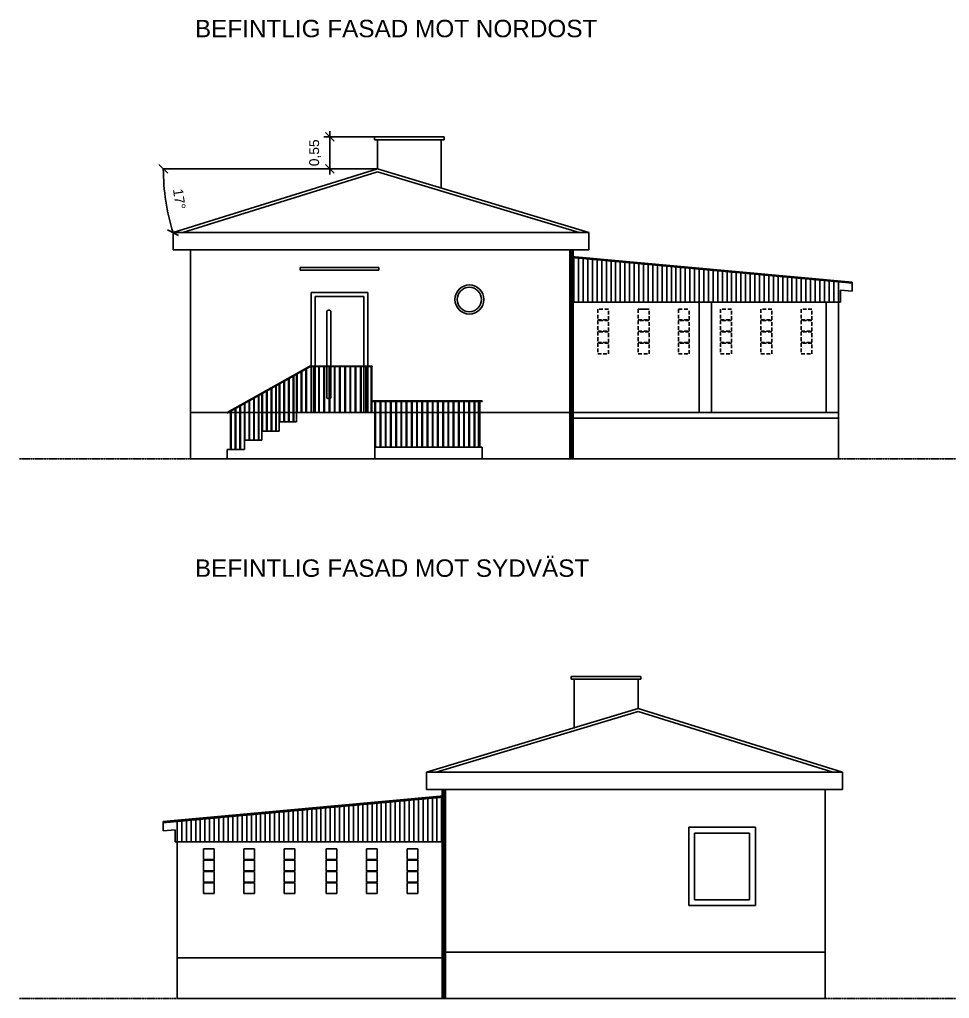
# Model space of a CAD drawing. Header units: millimetres. Extents: x -60009 to 113281, y -58228 to 411188.
# Drawn here: x -50011 to -33981, y -25020 to -8149 of the extents above; entities that cross this region are included whole.
import ezdxf

# ---------------------------------------------------------------- set-up
doc = ezdxf.new("R2010")
doc.units = ezdxf.units.MM
for name, pattern in [('ACAD_ISO04W100', [30, 24, -3, 0, -3]), ('CENTER2', [28.575, 19.05, -3.175, 3.175, -3.175]), ('HIDDEN', [9.525, 6.35, -3.175])]:
    doc.linetypes.add(name, pattern=pattern)
doc.layers.get('0').update_dxf_attribs({"color": 1})
for name, color, linetype in [('Angivelser', 7, 'Continuous'), ('Förtydligande', 8, 'CENTER2'), ('Grundritningar', 1, 'Continuous'), ('Mått', 4, 'Continuous')]:
    doc.layers.add(name, color=color, linetype=linetype)
doc.styles.get("Standard").update_dxf_attribs({"font": 'Arial.ttf', "height": 170})
doc.dimstyles.new('ISO-25', dxfattribs={"dimscale": 10, "dimtxt": 2.5, "dimasz": 15, "dimexe": 10, "dimexo": 0.625, "dimgap": 15, "dimtad": 1, "dimlfac": 0.001, "dimtxsty": 'Standard', "dimblk": 'OBLIQUE', "dimblk1": 'OBLIQUE', "dimblk2": 'OBLIQUE', "dimcen": 20, "dimdle": 10, "dimadec": 0, "dimazin": 0, "dimtfac": 1, "dimtmove": 0, "dimatfit": 3, "dimldrblk": 'OPEN90', "dimfxl": 1, "dimarcsym": 0})

# ---------------------------------------------------------------- blocks, each defined once
blk = doc.blocks.new('_Oblique')
at = {"color": 0, "linetype": 'ByBlock', "lineweight": -2}
blk.add_line((-0.5, -0.5), (0.5, 0.5), dxfattribs=at)
blk = doc.blocks.new('*D36')
at = {"layer": 'Defpoints', "color": 0, "ltscale": 10, "transparency": 16777216}
for p in [(-47533, -10720), (-43841, -10720), (-43841, -10720), (-47514, -11092), (-47365, -11820)]:
    blk.add_point(p, dxfattribs=at)
at = {"layer": 'Mått', "color": 0, "lineweight": -2, "ltscale": 10, "transparency": 16777216}
blk.add_arc((-43841, -10720), 3692, 180, 197.3318, dxfattribs=at)
at = {"layer": 'Mått', "color": 0, "lineweight": -2, "ltscale": 10, "transparency": 16777216, "xscale": 150, "yscale": 150, "zscale": 150}
for p, rotation in [((-47533, -10720), 90), ((-47365, -11820), 287.3317977329669)]:
    blk.add_blockref('_Oblique', p, dxfattribs=dict(at, rotation=rotation))
at = {"layer": 'Mått', "color": 0, "ltscale": 10, "transparency": 16777216, "insert": (-47257, -11241), "char_height": 170, "attachment_point": 5, "rotation": 278.6659}
blk.add_mtext('17°', dxfattribs=at)
blk = doc.blocks.new('_Open90')
at = {"color": 0, "linetype": 'ByBlock', "lineweight": -2}
for p, q in [((0, 0), (-1, 0)), ((-0.5, 0.5), (0, 0)), ((0, 0), (-0.5, -0.5))]:
    blk.add_line(p, q, dxfattribs=at)
blk = doc.blocks.new('*D37')
at = {"layer": 'Defpoints', "color": 0, "transparency": 16777216}
for p in [(-43841, -10170), (-44665, -10720), (-43841, -10720)]:
    blk.add_point(p, dxfattribs=at)
at = {"layer": 'Mått', "color": 0, "lineweight": -2, "transparency": 16777216}
for p, q in [((-44665, -10070), (-44665, -10820)), ((-43847, -10170), (-44765, -10170)), ((-43847, -10720), (-44765, -10720))]:
    blk.add_line(p, q, dxfattribs=at)
at = {"layer": 'Mått', "color": 0, "lineweight": -2, "transparency": 16777216, "xscale": 150, "yscale": 150, "zscale": 150}
for p, rotation in [((-44665, -10170), 90), ((-44665, -10720), 270)]:
    blk.add_blockref('_Oblique', p, dxfattribs=dict(at, rotation=rotation))
at = {"layer": 'Mått', "color": 0, "transparency": 16777216, "insert": (-44917, -10445), "char_height": 170, "attachment_point": 5, "rotation": 90}
blk.add_mtext('0,55', dxfattribs=at)

msp = doc.modelspace()

# ---------------------------------------------------------------- linework, layer by layer
at = {"layer": 'Förtydligande', "linetype": 'ACAD_ISO04W100', "lineweight": -3, "ltscale": 0.1}
for p, q in [((-50011.262, -15720.136), (-14434.085, -15720.136)), ((-50011.262, -25020.136), (-14434.085, -25020.136))]:
    msp.add_line(p, q, dxfattribs=at)
at = {"layer": 'Grundritningar'}
for p, q in [((-42690.517, -10170.232), (-43890.517, -10170.232)), ((-43890.517, -10170.232), (-43890.517, -10220.232)), ((-43890.517, -10220.232), (-43840.517, -10220.232)), ((-42740.517, -10220.232), (-43840.517, -10220.232)), ((-43840.517, -10220.232), (-43840.517, -10720.232)), ((-42740.517, -10720.232), (-42740.517, -10220.232)), ((-42740.517, -10220.232), (-42690.517, -10220.232)), ((-42690.517, -10220.232), (-42690.517, -10170.232)), ((-43840.517, -10720.232), (-47365.013, -11820.136)), ((-47197.641, -11820.136), (-43840.921, -10772.732)), ((-43840.921, -10772.732), (-40362.385, -11820.136)), ((-43840.517, -10720.232), (-40195.013, -11820.136)), ((-42740.517, -10720.232), (-42740.517, -11052.119)), ((-47365.013, -12120.136), (-47365.013, -11820.136)), ((-40195.013, -11820.136), (-47365.013, -11820.136)), ((-40195.013, -12120.136), (-40195.013, -11820.136)), ((-47065.013, -12120.136), (-47365.013, -12120.136)), ((-40195.013, -12120.136), (-47065.013, -12120.136)), ((-47065.013, -12120.136), (-47065.013, -14920.136)), ((-40495.013, -12120.136), (-40195.013, -12120.136)), ((-40495.013, -12250.136), (-40495.013, -12230.136)), ((-40495.013, -12230.136), (-35656.007, -12671.959)), ((-40495.013, -13020.136), (-40495.013, -12250.136)), ((-35895.013, -12670.136), (-40495.013, -12250.136)), ((-40455.013, -13020.136), (-40455.013, -12253.788)), ((-40375.013, -13020.136), (-40375.013, -12261.093)), ((-40295.013, -13020.136), (-40295.013, -12268.397)), ((-40215.013, -13020.136), (-40215.013, -12275.701)), ((-40135.013, -13020.136), (-40135.013, -12283.006)), ((-40055.013, -13020.136), (-40055.013, -12290.31)), ((-39975.013, -13020.136), (-39975.013, -12297.615)), ((-39895.013, -13020.136), (-39895.013, -12304.919)), ((-39815.013, -13020.136), (-39815.013, -12312.223)), ((-45175.013, -12420.136), (-45175.013, -12470.136)), ((-45175.013, -12420.136), (-43815.013, -12420.136)), ((-45175.013, -12470.136), (-43815.013, -12470.136)), ((-43815.013, -12420.136), (-43815.013, -12470.136)), ((-39735.013, -13020.136), (-39735.013, -12319.528)), ((-39655.013, -13020.136), (-39655.013, -12326.832)), ((-39575.013, -13020.136), (-39575.013, -12334.136)), ((-39495.013, -13020.136), (-39495.013, -12341.441)), ((-39415.013, -13020.136), (-39415.013, -12348.745)), ((-39335.013, -13020.136), (-39335.013, -12356.049)), ((-39255.013, -13020.136), (-39255.013, -12363.354)), ((-39175.013, -13020.136), (-39175.013, -12370.658)), ((-39095.013, -13020.136), (-39095.013, -12377.962)), ((-39015.013, -13020.136), (-39015.013, -12385.267)), ((-38935.013, -13020.136), (-38935.013, -12392.571)), ((-38855.013, -13020.136), (-38855.013, -12399.875)), ((-38775.013, -13020.136), (-38775.013, -12407.18)), ((-38695.013, -13020.136), (-38695.013, -12414.484)), ((-38615.013, -13020.136), (-38615.013, -12421.788)), ((-38535.013, -13020.136), (-38535.013, -12429.093)), ((-38455.013, -13020.136), (-38455.013, -12436.397)), ((-38375.013, -13020.136), (-38375.013, -12443.701)), ((-38295.013, -13020.136), (-38295.013, -12451.006)), ((-38215.013, -13020.136), (-38215.013, -12458.31)), ((-38135.013, -13020.136), (-38135.013, -12465.615)), ((-38055.013, -13020.136), (-38055.013, -12472.919)), ((-37975.013, -13020.136), (-37975.013, -12480.223)), ((-37895.013, -13020.136), (-37895.013, -12487.528)), ((-37815.013, -13020.136), (-37815.013, -12494.832)), ((-37735.013, -13020.136), (-37735.013, -12502.136)), ((-37655.013, -13020.136), (-37655.013, -12509.441)), ((-37575.013, -13020.136), (-37575.013, -12516.745)), ((-37495.013, -13020.136), (-37495.013, -12524.049)), ((-37415.013, -13020.136), (-37415.013, -12531.354)), ((-37335.013, -13020.136), (-37335.013, -12538.658)), ((-37255.013, -13020.136), (-37255.013, -12545.962)), ((-37175.013, -13020.136), (-37175.013, -12553.267)), ((-37095.013, -13020.136), (-37095.013, -12560.571)), ((-37015.013, -13020.136), (-37015.013, -12567.875)), ((-36935.013, -13020.136), (-36935.013, -12575.18)), ((-36855.013, -13020.136), (-36855.013, -12582.484)), ((-36775.013, -13020.136), (-36775.013, -12589.788)), ((-36695.013, -13020.136), (-36695.013, -12597.093)), ((-36615.013, -13020.136), (-36615.013, -12604.397)), ((-36535.013, -13020.136), (-36535.013, -12611.701)), ((-36455.013, -13020.136), (-36455.013, -12619.006)), ((-36375.013, -13020.136), (-36375.013, -12626.31)), ((-36295.013, -13020.136), (-36295.013, -12633.615)), ((-36215.013, -13020.136), (-36215.013, -12640.919)), ((-36135.013, -13020.136), (-36135.013, -12648.223)), ((-36055.013, -13020.136), (-36055.013, -12655.528)), ((-35975.013, -13020.136), (-35975.013, -12662.832)), ((-35895.013, -13020.136), (-35895.013, -12670.136)), ((-35895.013, -12670.136), (-35656.007, -12691.959)), ((-35860.013, -13020.136), (-35860.013, -12813.332)), ((-35860.013, -12813.332), (-35656.007, -12831.959)), ((-35656.007, -12691.959), (-35656.007, -12671.959)), ((-35656.007, -12691.959), (-35656.007, -12831.959)), ((-44985.013, -14920.136), (-44985.013, -12850.136)), ((-44985.013, -12850.136), (-44005.013, -12850.136)), ((-44985.013, -12850.136), (-44495.013, -12850.136)), ((-44985.013, -12850.136), (-44985.013, -12950.136)), ((-44915.013, -12950.136), (-44915.013, -12920.136)), ((-44915.013, -14920.136), (-44915.013, -12920.136)), ((-44915.013, -12920.136), (-44075.013, -12920.136)), ((-44915.013, -12920.136), (-44715.013, -12920.136)), ((-44075.013, -12920.136), (-44075.013, -14920.136)), ((-44005.013, -12850.136), (-44005.013, -14920.136)), ((-35895.013, -13020.136), (-40495.013, -13020.136)), ((-40495.013, -15020.136), (-40495.013, -13020.136)), ((-40455.013, -13020.136), (-40495.013, -13020.136)), ((-40375.013, -13020.136), (-40455.013, -13020.136)), ((-40295.013, -13020.136), (-40375.013, -13020.136)), ((-40215.013, -13020.136), (-40295.013, -13020.136)), ((-40135.013, -13020.136), (-40215.013, -13020.136)), ((-40055.013, -13020.136), (-40135.013, -13020.136)), ((-39975.013, -13020.136), (-40055.013, -13020.136)), ((-39895.013, -13020.136), (-39975.013, -13020.136)), ((-39815.013, -13020.136), (-39895.013, -13020.136)), ((-39735.013, -13020.136), (-39815.013, -13020.136)), ((-39655.013, -13020.136), (-39735.013, -13020.136)), ((-39575.013, -13020.136), (-39655.013, -13020.136)), ((-39495.013, -13020.136), (-39575.013, -13020.136)), ((-39415.013, -13020.136), (-39495.013, -13020.136)), ((-39335.013, -13020.136), (-39415.013, -13020.136)), ((-39255.013, -13020.136), (-39335.013, -13020.136)), ((-39175.013, -13020.136), (-39255.013, -13020.136)), ((-39095.013, -13020.136), (-39175.013, -13020.136)), ((-39015.013, -13020.136), (-39095.013, -13020.136)), ((-38935.013, -13020.136), (-39015.013, -13020.136)), ((-38855.013, -13020.136), (-38935.013, -13020.136)), ((-38775.013, -13020.136), (-38855.013, -13020.136)), ((-38695.013, -13020.136), (-38775.013, -13020.136)), ((-38615.013, -13020.136), (-38695.013, -13020.136)), ((-38535.013, -13020.136), (-38615.013, -13020.136)), ((-38455.013, -13020.136), (-38535.013, -13020.136)), ((-38375.013, -13020.136), (-38455.013, -13020.136)), ((-38295.013, -13020.136), (-38375.013, -13020.136)), ((-38295.013, -14920.136), (-38295.013, -13020.136)), ((-38215.013, -13020.136), (-38295.013, -13020.136)), ((-38135.013, -13020.136), (-38215.013, -13020.136)), ((-38055.013, -13020.136), (-38135.013, -13020.136)), ((-38085.013, -14920.136), (-38085.013, -13020.136)), ((-37975.013, -13020.136), (-38055.013, -13020.136)), ((-37895.013, -13020.136), (-37975.013, -13020.136)), ((-37815.013, -13020.136), (-37895.013, -13020.136)), ((-37735.013, -13020.136), (-37815.013, -13020.136)), ((-37655.013, -13020.136), (-37735.013, -13020.136)), ((-37575.013, -13020.136), (-37655.013, -13020.136)), ((-37495.013, -13020.136), (-37575.013, -13020.136)), ((-37415.013, -13020.136), (-37495.013, -13020.136)), ((-37335.013, -13020.136), (-37415.013, -13020.136)), ((-37255.013, -13020.136), (-37335.013, -13020.136)), ((-37175.013, -13020.136), (-37255.013, -13020.136)), ((-37095.013, -13020.136), (-37175.013, -13020.136)), ((-37015.013, -13020.136), (-37095.013, -13020.136)), ((-36935.013, -13020.136), (-37015.013, -13020.136)), ((-36855.013, -13020.136), (-36935.013, -13020.136)), ((-36775.013, -13020.136), (-36855.013, -13020.136)), ((-36695.013, -13020.136), (-36775.013, -13020.136)), ((-36615.013, -13020.136), (-36695.013, -13020.136)), ((-36535.013, -13020.136), (-36615.013, -13020.136)), ((-36455.013, -13020.136), (-36535.013, -13020.136)), ((-36375.013, -13020.136), (-36455.013, -13020.136)), ((-36295.013, -13020.136), (-36375.013, -13020.136)), ((-36215.013, -13020.136), (-36295.013, -13020.136)), ((-36135.013, -13020.136), (-36215.013, -13020.136)), ((-36055.013, -13020.136), (-36135.013, -13020.136)), ((-36105.013, -14920.136), (-36105.013, -13020.136)), ((-35975.013, -13020.136), (-36055.013, -13020.136)), ((-35895.013, -13020.136), (-35975.013, -13020.136)), ((-35895.013, -15020.136), (-35895.013, -13020.136)), ((-35895.013, -13020.136), (-35895.013, -13140.136)), ((-35895.013, -13020.136), (-35860.013, -13020.136)), ((-44715.013, -13180.136), (-44715.013, -14660.136)), ((-44695.013, -13160.136), (-44665.013, -13160.136)), ((-44645.013, -13180.136), (-44645.013, -14660.136)), ((-35895.013, -14920.136), (-35895.013, -13569.997)), ((-46435.013, -14920.136), (-45009.152, -14122.681)), ((-45009.152, -14132.681), (-46435.013, -14930.136)), ((-45075.013, -14169.516), (-45075.013, -14920.136)), ((-45065.013, -14920.136), (-45065.013, -14163.923)), ((-44985.013, -14120.136), (-44999.39, -14120.136)), ((-43954.539, -14130.136), (-44999.39, -14130.136)), ((-43954.539, -14120.136), (-44989.835, -14120.136)), ((-44944.082, -14920.136), (-44944.082, -14130.136)), ((-44934.082, -14130.136), (-44934.082, -14920.136)), ((-44854.082, -14920.136), (-44854.082, -14130.136)), ((-44844.082, -14130.136), (-44844.082, -14920.136)), ((-44764.082, -14920.136), (-44764.082, -14130.136)), ((-44754.082, -14130.136), (-44754.082, -14920.136)), ((-44674.082, -14920.136), (-44674.082, -14130.136)), ((-44664.082, -14130.136), (-44664.082, -14920.136)), ((-44584.082, -14920.136), (-44584.082, -14130.136)), ((-44574.082, -14130.136), (-44574.082, -14920.136)), ((-44494.082, -14920.136), (-44494.082, -14130.136)), ((-44484.082, -14130.136), (-44484.082, -14920.136)), ((-44404.082, -14920.136), (-44404.082, -14130.136)), ((-44394.082, -14130.136), (-44394.082, -14920.136)), ((-44314.082, -14920.136), (-44314.082, -14130.136)), ((-44304.082, -14130.136), (-44304.082, -14920.136)), ((-44224.082, -14920.136), (-44224.082, -14130.136)), ((-44214.082, -14130.136), (-44214.082, -14920.136)), ((-44134.082, -14920.136), (-44134.082, -14130.136)), ((-44124.082, -14130.136), (-44124.082, -14920.136)), ((-44044.082, -14920.136), (-44044.082, -14130.136)), ((-44034.082, -14130.136), (-44034.082, -14920.136)), ((-43934.539, -14120.136), (-43954.539, -14120.136)), ((-43954.539, -14130.136), (-43944.539, -14130.136)), ((-43949.539, -14920.136), (-43949.539, -14130.136)), ((-43944.539, -14130.136), (-43934.539, -14130.136)), ((-43944.539, -14130.136), (-43939.539, -14130.136)), ((-43939.539, -14130.136), (-43939.539, -14920.136)), ((-43934.539, -14130.136), (-43934.539, -14120.136)), ((-45375.013, -14337.3), (-45375.013, -15080.136)), ((-45365.013, -15080.136), (-45365.013, -14331.707)), ((-45295.013, -15080.136), (-45295.013, -14292.557)), ((-45285.013, -15080.136), (-45285.013, -14286.964)), ((-45235.013, -14259), (-45235.013, -14920.136)), ((-45225.013, -14920.136), (-45225.013, -14253.408)), ((-45155.013, -14214.258), (-45155.013, -14920.136)), ((-45145.013, -14920.136), (-45145.013, -14208.665)), ((-45675.013, -14505.084), (-45675.013, -15240.136)), ((-45665.013, -15240.136), (-45665.013, -14499.491)), ((-45595.013, -14460.341), (-45595.013, -15240.136)), ((-45585.013, -15240.136), (-45585.013, -14454.748)), ((-45535.013, -14426.784), (-45535.013, -15080.136)), ((-45525.013, -15080.136), (-45525.013, -14421.192)), ((-45455.013, -14382.042), (-45455.013, -15080.136)), ((-45445.013, -15080.136), (-45445.013, -14376.449)), ((-45975.013, -14672.868), (-45975.013, -15400.136)), ((-45965.013, -15400.136), (-45965.013, -14667.275)), ((-45895.013, -14628.125), (-45895.013, -15400.136)), ((-45885.013, -15400.136), (-45885.013, -14622.532)), ((-45835.013, -14594.568), (-45835.013, -15240.136)), ((-45825.013, -15240.136), (-45825.013, -14588.976)), ((-45755.013, -14549.826), (-45755.013, -15240.136)), ((-45745.013, -15240.136), (-45745.013, -14544.233)), ((-46285.022, -15560.136), (-46285.022, -14846.249)), ((-46215.022, -14807.1), (-46215.022, -15560.136)), ((-46205.022, -15560.136), (-46205.022, -14801.507)), ((-46135.013, -14762.352), (-46135.013, -15400.136)), ((-46125.013, -15400.136), (-46125.013, -14756.76)), ((-46055.013, -15400.136), (-46055.013, -14717.61)), ((-46045.013, -15400.136), (-46045.013, -14712.017)), ((-44665.013, -14680.136), (-44695.013, -14680.136)), ((-42035.013, -14720.136), (-43939.539, -14720.136)), ((-42035.013, -14730.136), (-43939.539, -14730.136)), ((-43885.013, -14730.136), (-43885.013, -15520.136)), ((-43875.013, -14730.136), (-43885.013, -14730.136)), ((-43875.013, -15520.136), (-43875.013, -14730.136)), ((-43875.013, -14730.136), (-43785.013, -14730.136)), ((-43795.013, -14730.136), (-43795.013, -15520.136)), ((-43785.013, -14730.136), (-43795.013, -14730.136)), ((-43785.013, -14730.136), (-43695.013, -14730.136)), ((-43785.013, -15520.136), (-43785.013, -14730.136)), ((-43705.013, -15520.136), (-43705.013, -14730.136)), ((-43695.013, -14730.136), (-43605.013, -14730.136)), ((-43695.013, -14730.136), (-43695.013, -15520.136)), ((-43615.013, -15520.136), (-43615.013, -14730.136)), ((-43605.013, -14730.136), (-43515.013, -14730.136)), ((-43605.013, -14730.136), (-43605.013, -15520.136)), ((-43525.013, -15520.136), (-43525.013, -14730.136)), ((-43515.013, -14730.136), (-43515.013, -15520.136)), ((-43515.013, -14730.136), (-43425.013, -14730.136)), ((-43435.013, -15520.136), (-43435.013, -14730.136)), ((-43425.013, -14730.136), (-43335.013, -14730.136)), ((-43425.013, -14730.136), (-43425.013, -15520.136)), ((-43345.013, -15520.136), (-43345.013, -14730.136)), ((-43335.013, -14730.136), (-43245.013, -14730.136)), ((-43335.013, -14730.136), (-43335.013, -15520.136)), ((-43255.013, -15520.136), (-43255.013, -14730.136)), ((-43245.013, -14730.136), (-43155.013, -14730.136)), ((-43245.013, -14730.136), (-43245.013, -15520.136)), ((-43165.013, -15520.136), (-43165.013, -14730.136)), ((-43155.013, -14730.136), (-43065.013, -14730.136)), ((-43155.013, -14730.136), (-43155.013, -15520.136)), ((-43075.013, -15520.136), (-43075.013, -14730.136)), ((-43065.013, -14730.136), (-42975.013, -14730.136)), ((-43065.013, -14730.136), (-43065.013, -15520.136)), ((-42985.013, -15520.136), (-42985.013, -14730.136)), ((-42975.013, -14730.136), (-42885.013, -14730.136)), ((-42975.013, -14730.136), (-42975.013, -15520.136)), ((-42895.013, -15520.136), (-42895.013, -14730.136)), ((-42885.013, -14730.136), (-42795.013, -14730.136)), ((-42885.013, -14730.136), (-42885.013, -15520.136)), ((-42805.013, -15520.136), (-42805.013, -14730.136)), ((-42795.013, -14730.136), (-42705.013, -14730.136)), ((-42795.013, -14730.136), (-42795.013, -15520.136)), ((-42715.013, -15520.136), (-42715.013, -14730.136)), ((-42705.013, -14730.136), (-42615.013, -14730.136)), ((-42705.013, -14730.136), (-42705.013, -15520.136)), ((-42625.013, -15520.136), (-42625.013, -14730.136)), ((-42615.013, -14730.136), (-42525.013, -14730.136)), ((-42615.013, -14730.136), (-42615.013, -15520.136)), ((-42535.013, -15520.136), (-42535.013, -14730.136)), ((-42525.013, -14730.136), (-42435.013, -14730.136)), ((-42525.013, -14730.136), (-42525.013, -15520.136)), ((-42445.013, -15520.136), (-42445.013, -14730.136)), ((-42435.013, -14730.136), (-42345.013, -14730.136)), ((-42435.013, -14730.136), (-42435.013, -15520.136)), ((-42355.013, -15520.136), (-42355.013, -14730.136)), ((-42345.013, -14730.136), (-42255.013, -14730.136)), ((-42345.013, -14730.136), (-42345.013, -15520.136)), ((-42265.013, -15520.136), (-42265.013, -14730.136)), ((-42255.013, -14730.136), (-42165.013, -14730.136)), ((-42255.013, -14730.136), (-42255.013, -15520.136)), ((-42175.013, -15520.136), (-42175.013, -14730.136)), ((-42165.013, -14730.136), (-42165.013, -15520.136)), ((-42100.013, -14730.136), (-42100.013, -15520.136)), ((-42075.013, -15520.136), (-42075.013, -14730.136)), ((-42035.013, -14720.136), (-42035.013, -14720.136)), ((-42035.013, -14720.136), (-42035.013, -14730.136)), ((-47065.013, -14920.136), (-47065.013, -15720.136)), ((-47065.013, -14920.136), (-40495.013, -14920.136)), ((-46435.013, -14930.136), (-46435.013, -14920.136)), ((-46375.022, -14896.584), (-46375.022, -15560.136)), ((-46365.022, -15560.136), (-46365.022, -14890.992)), ((-46295.022, -14851.842), (-46295.022, -15560.136)), ((-44985.013, -14920.136), (-45235.013, -14920.136)), ((-45235.013, -14920.136), (-45235.013, -15080.136)), ((-45034.082, -14920.136), (-45024.082, -14920.136)), ((-44985.013, -14920.136), (-44005.013, -14920.136)), ((-44985.013, -14920.136), (-44885.013, -14920.136)), ((-44885.013, -14920.136), (-44915.013, -14920.136)), ((-44005.013, -14920.136), (-43885.013, -14920.136)), ((-43939.539, -14920.136), (-43949.539, -14920.136)), ((-43885.013, -14920.136), (-43885.013, -15720.136)), ((-40495.013, -14920.136), (-38295.013, -14920.136)), ((-40495.013, -14920.136), (-35895.013, -14920.136)), ((-38295.013, -14920.136), (-38085.013, -14920.136)), ((-35895.013, -14920.136), (-36105.013, -14920.136)), ((-35895.013, -14920.136), (-35895.013, -15720.136)), ((-45235.013, -15080.136), (-45535.013, -15080.136)), ((-45535.013, -15080.136), (-45535.013, -15240.136)), ((-45365.013, -15080.136), (-45295.013, -15080.136)), ((-45295.013, -15080.136), (-45285.013, -15080.136)), ((-40495.013, -15020.136), (-35895.013, -15020.136)), ((-40495.013, -15020.136), (-40495.013, -15720.136)), ((-35895.013, -15020.136), (-35895.013, -15720.136)), ((-45535.013, -15240.136), (-45835.013, -15240.136)), ((-45835.013, -15240.136), (-45835.013, -15400.136)), ((-45665.013, -15240.136), (-45585.013, -15240.136)), ((-45835.013, -15400.136), (-46135.013, -15400.136)), ((-46135.013, -15400.136), (-46135.013, -15560.136)), ((-46045.013, -15400.136), (-46055.013, -15400.136)), ((-45975.013, -15400.136), (-46045.013, -15400.136)), ((-45965.013, -15400.136), (-45885.013, -15400.136)), ((-42035.013, -15520.136), (-43885.013, -15520.136)), ((-43885.013, -15520.136), (-43875.013, -15520.136)), ((-43795.013, -15520.136), (-43785.013, -15520.136)), ((-43695.013, -15520.136), (-43705.013, -15520.136)), ((-43605.013, -15520.136), (-43615.013, -15520.136)), ((-43515.013, -15520.136), (-43525.013, -15520.136)), ((-43425.013, -15520.136), (-43435.013, -15520.136)), ((-43335.013, -15520.136), (-43345.013, -15520.136)), ((-43245.013, -15520.136), (-43255.013, -15520.136)), ((-43155.013, -15520.136), (-43165.013, -15520.136)), ((-43065.013, -15520.136), (-43075.013, -15520.136)), ((-42975.013, -15520.136), (-42985.013, -15520.136)), ((-42885.013, -15520.136), (-42895.013, -15520.136)), ((-42795.013, -15520.136), (-42805.013, -15520.136)), ((-42705.013, -15520.136), (-42715.013, -15520.136)), ((-42615.013, -15520.136), (-42625.013, -15520.136)), ((-42525.013, -15520.136), (-42535.013, -15520.136)), ((-42435.013, -15520.136), (-42445.013, -15520.136)), ((-42345.013, -15520.136), (-42355.013, -15520.136)), ((-42255.013, -15520.136), (-42265.013, -15520.136)), ((-42165.013, -15520.136), (-42175.013, -15520.136)), ((-42035.013, -15520.136), (-42075.013, -15520.136)), ((-42035.013, -15720.136), (-42035.013, -15520.136)), ((-46135.013, -15560.136), (-46435.013, -15560.136)), ((-46435.013, -15560.136), (-46435.013, -15720.136)), ((-36125.013, -15720.136), (-47065.013, -15720.136)), ((-43885.013, -15720.136), (-42035.013, -15720.136)), ((-40495.013, -15720.136), (-40485.013, -15720.136)), ((-40495.013, -15720.136), (-40485.013, -15720.136)), ((-35895.013, -15720.136), (-40495.013, -15720.136)), ((-40499.51, -19520.232), (-40499.51, -19470.232)), ((-40499.51, -19470.232), (-39299.51, -19470.232)), ((-40449.51, -19520.232), (-40499.51, -19520.232)), ((-40449.51, -20020.232), (-40449.51, -19520.232)), ((-40449.51, -19520.232), (-39349.51, -19520.232)), ((-39349.51, -19520.232), (-39349.51, -20020.232)), ((-39299.51, -19520.232), (-39349.51, -19520.232)), ((-39299.51, -19470.232), (-39299.51, -19520.232)), ((-39349.51, -20020.232), (-42995.013, -21120.136)), ((-39349.106, -20072.732), (-42827.641, -21120.136)), ((-40449.51, -20020.232), (-40449.51, -20365.373)), ((-39349.51, -20020.232), (-35825.013, -21120.136)), ((-35992.385, -21120.136), (-39349.106, -20072.732)), ((-35825.013, -21120.136), (-42995.013, -21120.136)), ((-42995.013, -21420.136), (-42995.013, -21120.136)), ((-42695.013, -21120.136), (-42855.013, -21120.136)), ((-35825.013, -21420.136), (-35825.013, -21120.136)), ((-36125.013, -21420.136), (-42995.013, -21420.136)), ((-42695.013, -21420.136), (-42995.013, -21420.136)), ((-36125.013, -21420.136), (-36125.013, -24220.136)), ((-36125.013, -21420.136), (-35825.013, -21420.136)), ((-36125.013, -21420.136), (-36125.013, -23366.667)), ((-42695.013, -21530.136), (-47534.019, -21971.959)), ((-47295.013, -21970.136), (-42695.013, -21550.136)), ((-43135.013, -22320.136), (-43135.013, -21590.31)), ((-43055.013, -22320.136), (-43055.013, -21583.006)), ((-42975.013, -22320.136), (-42975.013, -21575.701)), ((-42895.013, -22320.136), (-42895.013, -21568.397)), ((-42815.013, -22320.136), (-42815.013, -21561.093)), ((-42735.013, -22320.136), (-42735.013, -21553.788)), ((-42695.013, -21550.136), (-42695.013, -21530.136)), ((-42695.013, -22320.136), (-42695.013, -21550.136)), ((-44975.013, -22320.136), (-44975.013, -21758.31)), ((-44895.013, -22320.136), (-44895.013, -21751.006)), ((-44815.013, -22320.136), (-44815.013, -21743.701)), ((-44735.013, -22320.136), (-44735.013, -21736.397)), ((-44655.013, -22320.136), (-44655.013, -21729.093)), ((-44575.013, -22320.136), (-44575.013, -21721.788)), ((-44495.013, -22320.136), (-44495.013, -21714.484)), ((-44415.013, -22320.136), (-44415.013, -21707.18)), ((-44335.013, -22320.136), (-44335.013, -21699.875)), ((-44255.013, -22320.136), (-44255.013, -21692.571)), ((-44175.013, -22320.136), (-44175.013, -21685.267)), ((-44095.013, -22320.136), (-44095.013, -21677.962)), ((-44015.013, -22320.136), (-44015.013, -21670.658)), ((-43935.013, -22320.136), (-43935.013, -21663.354)), ((-43855.013, -22320.136), (-43855.013, -21656.049)), ((-43775.013, -22320.136), (-43775.013, -21648.745)), ((-43695.013, -22320.136), (-43695.013, -21641.441)), ((-43615.013, -22320.136), (-43615.013, -21634.136)), ((-43535.013, -22320.136), (-43535.013, -21626.832)), ((-43455.013, -22320.136), (-43455.013, -21619.528)), ((-43375.013, -22320.136), (-43375.013, -21612.223)), ((-43295.013, -22320.136), (-43295.013, -21604.919)), ((-43215.013, -22320.136), (-43215.013, -21597.615)), ((-46815.013, -22320.136), (-46815.013, -21926.31)), ((-46735.013, -22320.136), (-46735.013, -21919.006)), ((-46655.013, -22320.136), (-46655.013, -21911.701)), ((-46575.013, -22320.136), (-46575.013, -21904.397)), ((-46495.013, -22320.136), (-46495.013, -21897.093)), ((-46415.013, -22320.136), (-46415.013, -21889.788)), ((-46335.013, -22320.136), (-46335.013, -21882.484)), ((-46255.013, -22320.136), (-46255.013, -21875.18)), ((-46175.013, -22320.136), (-46175.013, -21867.875)), ((-46095.013, -22320.136), (-46095.013, -21860.571)), ((-46015.013, -22320.136), (-46015.013, -21853.267)), ((-45935.013, -22320.136), (-45935.013, -21845.962)), ((-45855.013, -22320.136), (-45855.013, -21838.658)), ((-45775.013, -22320.136), (-45775.013, -21831.354)), ((-45695.013, -22320.136), (-45695.013, -21824.049)), ((-45615.013, -22320.136), (-45615.013, -21816.745)), ((-45535.013, -22320.136), (-45535.013, -21809.441)), ((-45455.013, -22320.136), (-45455.013, -21802.136)), ((-45375.013, -22320.136), (-45375.013, -21794.832)), ((-45295.013, -22320.136), (-45295.013, -21787.528)), ((-45215.013, -22320.136), (-45215.013, -21780.223)), ((-45135.013, -22320.136), (-45135.013, -21772.919)), ((-45055.013, -22320.136), (-45055.013, -21765.615)), ((-47295.013, -21970.136), (-47534.019, -21991.959)), ((-47534.019, -21991.959), (-47534.019, -21971.959)), ((-47534.019, -21991.959), (-47534.019, -22131.959)), ((-47295.013, -22320.136), (-47295.013, -21970.136)), ((-47215.013, -22320.136), (-47215.013, -21962.832)), ((-47135.013, -22320.136), (-47135.013, -21955.528)), ((-47055.013, -22320.136), (-47055.013, -21948.223)), ((-46975.013, -22320.136), (-46975.013, -21940.919)), ((-46895.013, -22320.136), (-46895.013, -21933.615)), ((-37325.013, -22070.136), (-38475.013, -22070.136)), ((-38475.013, -22070.136), (-38475.013, -23420.136)), ((-37325.013, -23420.136), (-37325.013, -22070.136)), ((-47330.013, -22113.332), (-47534.019, -22131.959)), ((-47330.013, -22320.136), (-47330.013, -22113.332)), ((-38375.013, -22170.136), (-38375.013, -23320.136)), ((-38375.013, -22170.136), (-37425.013, -22170.136)), ((-37425.013, -22170.136), (-37425.013, -23320.136)), ((-47295.013, -22320.136), (-47330.013, -22320.136)), ((-47295.013, -24320.136), (-47295.013, -22320.136)), ((-47295.013, -22320.136), (-42695.013, -22320.136)), ((-47295.013, -22320.136), (-47215.013, -22320.136)), ((-47295.013, -22320.136), (-47295.013, -22440.136)), ((-47215.013, -22320.136), (-47135.013, -22320.136)), ((-47135.013, -22320.136), (-47055.013, -22320.136)), ((-47055.013, -22320.136), (-46975.013, -22320.136)), ((-46975.013, -22320.136), (-46895.013, -22320.136)), ((-46895.013, -22320.136), (-46815.013, -22320.136)), ((-46815.013, -22320.136), (-46735.013, -22320.136)), ((-46735.013, -22320.136), (-46655.013, -22320.136)), ((-46655.013, -22320.136), (-46575.013, -22320.136)), ((-46575.013, -22320.136), (-46495.013, -22320.136)), ((-46495.013, -22320.136), (-46415.013, -22320.136)), ((-46415.013, -22320.136), (-46335.013, -22320.136)), ((-46335.013, -22320.136), (-46255.013, -22320.136)), ((-46255.013, -22320.136), (-46175.013, -22320.136)), ((-46175.013, -22320.136), (-46095.013, -22320.136)), ((-46095.013, -22320.136), (-46015.013, -22320.136)), ((-46015.013, -22320.136), (-45935.013, -22320.136)), ((-45935.013, -22320.136), (-45855.013, -22320.136)), ((-45855.013, -22320.136), (-45775.013, -22320.136)), ((-45775.013, -22320.136), (-45695.013, -22320.136)), ((-45695.013, -22320.136), (-45615.013, -22320.136)), ((-45615.013, -22320.136), (-45535.013, -22320.136)), ((-45535.013, -22320.136), (-45455.013, -22320.136)), ((-45455.013, -22320.136), (-45375.013, -22320.136)), ((-45375.013, -22320.136), (-45295.013, -22320.136)), ((-45295.013, -22320.136), (-45215.013, -22320.136)), ((-45215.013, -22320.136), (-45135.013, -22320.136)), ((-45135.013, -22320.136), (-45055.013, -22320.136)), ((-45055.013, -22320.136), (-44975.013, -22320.136)), ((-44975.013, -22320.136), (-44895.013, -22320.136)), ((-44895.013, -22320.136), (-44815.013, -22320.136)), ((-44815.013, -22320.136), (-44735.013, -22320.136)), ((-44735.013, -22320.136), (-44655.013, -22320.136)), ((-44655.013, -22320.136), (-44575.013, -22320.136)), ((-44575.013, -22320.136), (-44495.013, -22320.136)), ((-44495.013, -22320.136), (-44415.013, -22320.136)), ((-44415.013, -22320.136), (-44335.013, -22320.136)), ((-44335.013, -22320.136), (-44255.013, -22320.136)), ((-44255.013, -22320.136), (-44175.013, -22320.136)), ((-44175.013, -22320.136), (-44095.013, -22320.136)), ((-44095.013, -22320.136), (-44015.013, -22320.136)), ((-44015.013, -22320.136), (-43935.013, -22320.136)), ((-43935.013, -22320.136), (-43855.013, -22320.136)), ((-43855.013, -22320.136), (-43775.013, -22320.136)), ((-43775.013, -22320.136), (-43695.013, -22320.136)), ((-43695.013, -22320.136), (-43615.013, -22320.136)), ((-43615.013, -22320.136), (-43535.013, -22320.136)), ((-43535.013, -22320.136), (-43455.013, -22320.136)), ((-43455.013, -22320.136), (-43375.013, -22320.136)), ((-43375.013, -22320.136), (-43295.013, -22320.136)), ((-43295.013, -22320.136), (-43215.013, -22320.136)), ((-43215.013, -22320.136), (-43135.013, -22320.136)), ((-43135.013, -22320.136), (-43055.013, -22320.136)), ((-43055.013, -22320.136), (-42975.013, -22320.136)), ((-42975.013, -22320.136), (-42895.013, -22320.136)), ((-42895.013, -22320.136), (-42815.013, -22320.136)), ((-42815.013, -22320.136), (-42735.013, -22320.136)), ((-42735.013, -22320.136), (-42695.013, -22320.136)), ((-42695.013, -24320.136), (-42695.013, -22320.136)), ((-46840.013, -22625.136), (-46840.013, -22440.136)), ((-46840.013, -22440.136), (-46655.013, -22440.136)), ((-46655.013, -22440.136), (-46655.013, -22625.136)), ((-46145.013, -22625.136), (-46145.013, -22440.136)), ((-46145.013, -22440.136), (-45960.013, -22440.136)), ((-45960.013, -22440.136), (-45960.013, -22625.136)), ((-45450.013, -22625.136), (-45450.013, -22440.136)), ((-45450.013, -22440.136), (-45265.013, -22440.136)), ((-45265.013, -22440.136), (-45265.013, -22625.136)), ((-44725.013, -22625.136), (-44725.013, -22440.136)), ((-44540.013, -22440.136), (-44725.013, -22440.136)), ((-44540.013, -22440.136), (-44540.013, -22625.136)), ((-43845.013, -22440.136), (-44030.013, -22440.136)), ((-44030.013, -22625.136), (-44030.013, -22440.136)), ((-44030.013, -22440.136), (-43845.013, -22440.136)), ((-43845.013, -22440.136), (-43845.013, -22625.136)), ((-43330.013, -22625.136), (-43330.013, -22440.136)), ((-43330.013, -22440.136), (-43145.013, -22440.136)), ((-43145.013, -22440.136), (-43145.013, -22625.136)), ((-46655.013, -22625.136), (-46840.013, -22625.136)), ((-46840.013, -22820.136), (-46840.013, -22635.136)), ((-46840.013, -22635.136), (-46655.013, -22635.136)), ((-46655.013, -22635.136), (-46655.013, -22820.136)), ((-45960.013, -22625.136), (-46145.013, -22625.136)), ((-46145.013, -22820.136), (-46145.013, -22635.136)), ((-46145.013, -22635.136), (-45960.013, -22635.136)), ((-45960.013, -22635.136), (-45960.013, -22820.136)), ((-45265.013, -22625.136), (-45450.013, -22625.136)), ((-45450.013, -22820.136), (-45450.013, -22635.136)), ((-45450.013, -22635.136), (-45265.013, -22635.136)), ((-45265.013, -22635.136), (-45265.013, -22820.136)), ((-44540.013, -22625.136), (-44725.013, -22625.136)), ((-44725.013, -22820.136), (-44725.013, -22635.136)), ((-44725.013, -22635.136), (-44540.013, -22635.136)), ((-44540.013, -22635.136), (-44540.013, -22820.136)), ((-43845.013, -22625.136), (-44030.013, -22625.136)), ((-44030.013, -22820.136), (-44030.013, -22635.136)), ((-44030.013, -22635.136), (-43845.013, -22635.136)), ((-43845.013, -22635.136), (-43845.013, -22820.136)), ((-43145.013, -22625.136), (-43330.013, -22625.136)), ((-43330.013, -22820.136), (-43330.013, -22635.136)), ((-43330.013, -22635.136), (-43145.013, -22635.136)), ((-43145.013, -22635.136), (-43145.013, -22820.136)), ((-46655.013, -22820.136), (-46840.013, -22820.136)), ((-46840.013, -23015.136), (-46840.013, -22830.136)), ((-46840.013, -22830.136), (-46655.013, -22830.136)), ((-46655.013, -22830.136), (-46655.013, -23015.136)), ((-45960.013, -22820.136), (-46145.013, -22820.136)), ((-46145.013, -23015.136), (-46145.013, -22830.136)), ((-46145.013, -22830.136), (-45960.013, -22830.136)), ((-45960.013, -22830.136), (-45960.013, -23015.136)), ((-45265.013, -22820.136), (-45450.013, -22820.136)), ((-45450.013, -23015.136), (-45450.013, -22830.136)), ((-45450.013, -22830.136), (-45265.013, -22830.136)), ((-45265.013, -22830.136), (-45265.013, -23015.136)), ((-44540.013, -22820.136), (-44725.013, -22820.136)), ((-44725.013, -23015.136), (-44725.013, -22830.136)), ((-44725.013, -22830.136), (-44540.013, -22830.136)), ((-44540.013, -22830.136), (-44540.013, -23015.136)), ((-43845.013, -22820.136), (-44030.013, -22820.136)), ((-44030.013, -23015.136), (-44030.013, -22830.136)), ((-44030.013, -22830.136), (-43845.013, -22830.136)), ((-43845.013, -22830.136), (-43845.013, -23015.136)), ((-43145.013, -22820.136), (-43330.013, -22820.136)), ((-43330.013, -23015.136), (-43330.013, -22830.136)), ((-43330.013, -22830.136), (-43145.013, -22830.136)), ((-43145.013, -22830.136), (-43145.013, -23015.136)), ((-46655.013, -23015.136), (-46840.013, -23015.136)), ((-46840.013, -23210.136), (-46840.013, -23025.136)), ((-46840.013, -23025.136), (-46655.013, -23025.136)), ((-46655.013, -23025.136), (-46655.013, -23210.136)), ((-45960.013, -23015.136), (-46145.013, -23015.136)), ((-46145.013, -23210.136), (-46145.013, -23025.136)), ((-46145.013, -23025.136), (-45960.013, -23025.136)), ((-45960.013, -23025.136), (-45960.013, -23210.136)), ((-45265.013, -23015.136), (-45450.013, -23015.136)), ((-45450.013, -23210.136), (-45450.013, -23025.136)), ((-45450.013, -23025.136), (-45265.013, -23025.136)), ((-45265.013, -23025.136), (-45265.013, -23210.136)), ((-44540.013, -23015.136), (-44725.013, -23015.136)), ((-44725.013, -23210.136), (-44725.013, -23025.136)), ((-44725.013, -23025.136), (-44540.013, -23025.136)), ((-44540.013, -23025.136), (-44540.013, -23210.136)), ((-43845.013, -23015.136), (-44030.013, -23015.136)), ((-44030.013, -23210.136), (-44030.013, -23025.136)), ((-44030.013, -23025.136), (-43845.013, -23025.136)), ((-43845.013, -23025.136), (-43845.013, -23210.136)), ((-43145.013, -23015.136), (-43330.013, -23015.136)), ((-43330.013, -23210.136), (-43330.013, -23025.136)), ((-43330.013, -23025.136), (-43145.013, -23025.136)), ((-43145.013, -23025.136), (-43145.013, -23210.136)), ((-46655.013, -23210.136), (-46840.013, -23210.136)), ((-45960.013, -23210.136), (-46145.013, -23210.136)), ((-45265.013, -23210.136), (-45450.013, -23210.136)), ((-44540.013, -23210.136), (-44725.013, -23210.136)), ((-43845.013, -23210.136), (-44030.013, -23210.136)), ((-43145.013, -23210.136), (-43330.013, -23210.136)), ((-38475.013, -23420.136), (-37325.013, -23420.136)), ((-37425.013, -23320.136), (-38375.013, -23320.136)), ((-36125.013, -24220.136), (-42695.013, -24220.136)), ((-40055.013, -24220.136), (-40905.013, -24220.136)), ((-36125.013, -24220.136), (-36125.013, -25020.136)), ((-42695.013, -24320.136), (-47295.013, -24320.136)), ((-47295.013, -24320.136), (-47295.013, -25020.136)), ((-42705.013, -25020.136), (-42695.013, -24320.136)), ((-47295.013, -25020.136), (-42705.013, -25020.136)), ((-36125.013, -25020.136), (-47065.013, -25020.136)), ((-42695.013, -25020.136), (-42705.013, -25020.136))]:
    msp.add_line(p, q, dxfattribs=at)
at = {"layer": 'Grundritningar', "lineweight": 211, "ltscale": 0.1}
for p, q in [((-40495.013, -15720.136), (-40495.013, -12120.136)), ((-42695.013, -21420.136), (-42695.013, -25020.136))]:
    msp.add_line(p, q, dxfattribs=at)
at = {"layer": 'Grundritningar', "linetype": 'HIDDEN', "ltscale": 10}
for p, q in [((-40045.013, -13140.136), (-40045.013, -13325.136)), ((-39860.013, -13140.136), (-40045.013, -13140.136)), ((-39860.013, -13325.136), (-39860.013, -13140.136)), ((-39345.013, -13140.136), (-39160.013, -13140.136)), ((-39345.013, -13140.136), (-39345.013, -13325.136)), ((-39160.013, -13140.136), (-39345.013, -13140.136)), ((-39160.013, -13325.136), (-39160.013, -13140.136)), ((-38650.013, -13140.136), (-38650.013, -13325.136)), ((-38650.013, -13140.136), (-38465.013, -13140.136)), ((-38465.013, -13325.136), (-38465.013, -13140.136)), ((-37925.013, -13140.136), (-37925.013, -13325.136)), ((-37740.013, -13140.136), (-37925.013, -13140.136)), ((-37740.013, -13325.136), (-37740.013, -13140.136)), ((-37230.013, -13140.136), (-37230.013, -13325.136)), ((-37045.013, -13140.136), (-37230.013, -13140.136)), ((-37045.013, -13325.136), (-37045.013, -13140.136)), ((-36535.013, -13140.136), (-36535.013, -13325.136)), ((-36350.013, -13140.136), (-36535.013, -13140.136)), ((-36350.013, -13325.136), (-36350.013, -13140.136)), ((-40045.013, -13325.136), (-39860.013, -13325.136)), ((-39345.013, -13325.136), (-39160.013, -13325.136)), ((-38650.013, -13325.136), (-38465.013, -13325.136)), ((-37925.013, -13325.136), (-37740.013, -13325.136)), ((-37230.013, -13325.136), (-37045.013, -13325.136)), ((-36535.013, -13325.136), (-36350.013, -13325.136)), ((-40045.013, -13335.136), (-40045.013, -13520.136)), ((-39860.013, -13335.136), (-40045.013, -13335.136)), ((-39860.013, -13520.136), (-39860.013, -13335.136)), ((-39345.013, -13335.136), (-39345.013, -13520.136)), ((-39160.013, -13335.136), (-39345.013, -13335.136)), ((-39160.013, -13520.136), (-39160.013, -13335.136)), ((-38650.013, -13335.136), (-38650.013, -13520.136)), ((-38465.013, -13335.136), (-38650.013, -13335.136)), ((-38465.013, -13520.136), (-38465.013, -13335.136)), ((-37925.013, -13335.136), (-37925.013, -13520.136)), ((-37740.013, -13335.136), (-37925.013, -13335.136)), ((-37740.013, -13520.136), (-37740.013, -13335.136)), ((-37230.013, -13335.136), (-37230.013, -13520.136)), ((-37045.013, -13335.136), (-37230.013, -13335.136)), ((-37045.013, -13520.136), (-37045.013, -13335.136)), ((-36535.013, -13335.136), (-36535.013, -13520.136)), ((-36350.013, -13335.136), (-36535.013, -13335.136)), ((-36350.013, -13520.136), (-36350.013, -13335.136)), ((-40045.013, -13520.136), (-39860.013, -13520.136)), ((-40045.013, -13530.136), (-40045.013, -13715.136)), ((-39860.013, -13530.136), (-40045.013, -13530.136)), ((-39860.013, -13715.136), (-39860.013, -13530.136)), ((-39345.013, -13520.136), (-39160.013, -13520.136)), ((-39345.013, -13530.136), (-39345.013, -13715.136)), ((-39160.013, -13530.136), (-39345.013, -13530.136)), ((-39160.013, -13715.136), (-39160.013, -13530.136)), ((-38650.013, -13520.136), (-38465.013, -13520.136)), ((-38650.013, -13530.136), (-38650.013, -13715.136)), ((-38465.013, -13530.136), (-38650.013, -13530.136)), ((-38465.013, -13715.136), (-38465.013, -13530.136)), ((-37925.013, -13520.136), (-37740.013, -13520.136)), ((-37925.013, -13530.136), (-37925.013, -13715.136)), ((-37740.013, -13530.136), (-37925.013, -13530.136)), ((-37740.013, -13715.136), (-37740.013, -13530.136)), ((-37230.013, -13520.136), (-37045.013, -13520.136)), ((-37230.013, -13530.136), (-37230.013, -13715.136)), ((-37045.013, -13530.136), (-37230.013, -13530.136)), ((-37045.013, -13715.136), (-37045.013, -13530.136)), ((-36535.013, -13520.136), (-36350.013, -13520.136)), ((-36535.013, -13530.136), (-36535.013, -13715.136)), ((-36350.013, -13530.136), (-36535.013, -13530.136)), ((-36350.013, -13715.136), (-36350.013, -13530.136)), ((-40045.013, -13715.136), (-39860.013, -13715.136)), ((-40045.013, -13725.136), (-40045.013, -13910.136)), ((-39860.013, -13725.136), (-40045.013, -13725.136)), ((-39860.013, -13910.136), (-39860.013, -13725.136)), ((-39345.013, -13715.136), (-39160.013, -13715.136)), ((-39345.013, -13725.136), (-39345.013, -13910.136)), ((-39160.013, -13725.136), (-39345.013, -13725.136)), ((-39160.013, -13910.136), (-39160.013, -13725.136)), ((-38650.013, -13715.136), (-38465.013, -13715.136)), ((-38650.013, -13725.136), (-38650.013, -13910.136)), ((-38465.013, -13725.136), (-38650.013, -13725.136)), ((-38465.013, -13910.136), (-38465.013, -13725.136)), ((-37925.013, -13715.136), (-37740.013, -13715.136)), ((-37925.013, -13725.136), (-37925.013, -13910.136)), ((-37740.013, -13725.136), (-37925.013, -13725.136)), ((-37740.013, -13910.136), (-37740.013, -13725.136)), ((-37230.013, -13715.136), (-37045.013, -13715.136)), ((-37230.013, -13725.136), (-37230.013, -13910.136)), ((-37045.013, -13725.136), (-37230.013, -13725.136)), ((-37045.013, -13910.136), (-37045.013, -13725.136)), ((-36535.013, -13715.136), (-36350.013, -13715.136)), ((-36535.013, -13725.136), (-36535.013, -13910.136)), ((-36350.013, -13725.136), (-36535.013, -13725.136)), ((-36350.013, -13910.136), (-36350.013, -13725.136)), ((-40045.013, -13910.136), (-39860.013, -13910.136)), ((-39345.013, -13910.136), (-39160.013, -13910.136)), ((-38650.013, -13910.136), (-38465.013, -13910.136)), ((-37925.013, -13910.136), (-37740.013, -13910.136)), ((-37230.013, -13910.136), (-37045.013, -13910.136)), ((-36535.013, -13910.136), (-36350.013, -13910.136))]:
    msp.add_line(p, q, dxfattribs=at)
at = {"layer": 'Grundritningar'}
for radius in [250, 210]:
    msp.add_circle((-42256.762, -12973.415), radius, dxfattribs=at)
for centre, start, end in [((-44695.013, -13180.136), 90, 180), ((-44665.013, -13180.136), 0, 90), ((-44999.39, -14140.136), 90, 119.2174081), ((-44999.39, -14150.136), 90, 119.2174081), ((-44695.013, -14660.136), 180, 270), ((-44665.013, -14660.136), 270, 0)]:
    msp.add_arc(centre, 20, start, end, dxfattribs=at)
at = {"layer": 'Mått', "ltscale": 10}
msp.add_line((-43840.517, -10720.232), (-47532.652, -10720.232), dxfattribs=at)
at = {"layer": 'Mått'}
msp.add_line((-47197.641, -11820.136), (-47365.013, -11820.136), dxfattribs=at)

# ---------------------------------------------------------------- texts
at = {"layer": 'Angivelser'}
for s, p in [('BEFINTLIG FASAD MOT NORDOST', (-46988.151, -8453.168)), ('BEFINTLIG FASAD MOT SYDVÄST', (-46988.151, -17753.168))]:
    msp.add_text(s, height=300, dxfattribs=at).set_placement(p)

# ---------------------------------------------------------------- dimensions: what is measured, and where the dimension line sits
at = {"layer": 'Mått'}
dim = msp.add_linear_dim(base=(-44664.93, -10720.232), p1=(-43840.517, -10170.232), p2=(-43840.517, -10720.232), angle=270, dimstyle='ISO-25', dxfattribs=at)
dim.commit()
dim.dimension.update_dxf_attribs({"geometry": '*D37', "text_midpoint": (-44664.93, -10445.232), "dimtype": 160})
at = {"layer": 'Mått', "ltscale": 10}
dim = msp.add_angular_dim_2l(base=(-47513.899, -11091.888), line1=((-43840.517, -10720.232), (-47532.652, -10720.232)), line2=((-43840.517, -10720.232), (-47365.013, -11820.136)), dimstyle='ISO-25', dxfattribs=at)
dim.commit()
dim.dimension.update_dxf_attribs({"geometry": '*D36', "text_midpoint": (-47257.382, -11241.005)})

doc.saveas('drawing.dxf')
